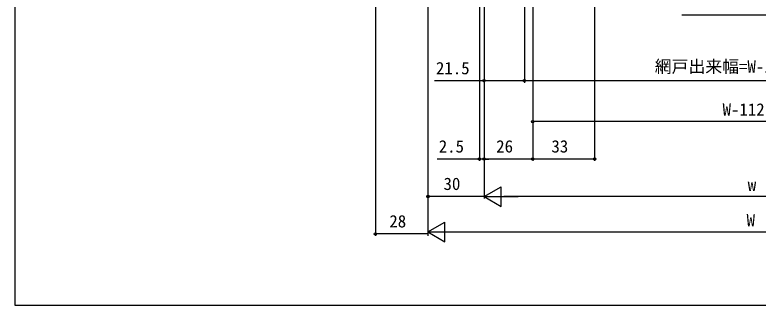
# Model space of a CAD drawing. Units: millimetres, scale not verified. Extents: x -525 to 525, y -783 to 779.
# Drawn here: x -525 to -128.2, y -782.9 to -627.9 of the extents above; entities that cross this region are included whole.
import ezdxf
from ezdxf.enums import TextEntityAlignment as Align

# ---------------------------------------------------------------- set-up
doc = ezdxf.new("R2010")
doc.units = ezdxf.units.MM
doc.header["$LTSCALE"] = 4
doc.layers.add('0-7_YKK_D', color=6, linetype='Continuous')
doc.layers.add('0-8_YKK_ZWAK', color=7, linetype='Continuous')
doc.styles.add('ＭＳ ゴシック', font='')
doc.styles.get('ＭＳ ゴシック').set_extended_font_data('MS Gothic')

msp = doc.modelspace()

# ---------------------------------------------------------------- linework, layer by layer
at = {"layer": '0-7_YKK_D'}
for p, q in [((-332.507, -441.576), (-332.507, -745.888)), ((-215.507, -460.576), (-215.507, -705.888)), ((-304.507, -491.576), (-304.507, -744.794)), ((-304.507, -491.576), (-304.507, -725.888)), ((-304.507, -491.576), (-304.507, -745.888)), ((-248.507, -491.576), (-248.507, -705.888)), ((-248.507, -491.576), (-248.507, -685.888)), ((-248.507, -491.626), (-248.507, -705.888)), ((-253.007, -494.376), (-253.007, -664.108)), ((-253.007, -494.376), (-253.007, -664.108)), ((-277.007, -506.576), (-277.007, -705.888)), ((-274.507, -506.576), (-274.507, -725.888)), ((-274.507, -506.576), (-274.507, -725.888)), ((-274.507, -506.576), (-274.507, -705.888)), ((-274.507, -506.576), (-274.507, -664.108)), ((-274.507, -506.576), (-274.507, -705.888)), ((-168.888, -627.888), (134.493, -627.888)), ((-5.954, -663.108), (-253.007, -663.108)), ((-10.507, -684.888), (-248.507, -684.888)), ((-277.007, -704.888), (-299.528, -704.888)), ((-274.507, -704.888), (-277.007, -704.888)), ((-248.507, -704.888), (-274.507, -704.888)), ((-274.507, -704.888), (-271.957, -704.888)), ((-215.507, -704.888), (-248.507, -704.888)), ((-274.507, -724.888), (-265.414, -719.638)), ((-265.414, -730.138), (-265.414, -719.638)), ((-274.507, -724.888), (-304.507, -724.888)), ((-274.507, -724.888), (-265.414, -730.138)), ((-274.507, -724.888), (-256.321, -724.888)), ((4.993, -724.888), (-264.007, -724.888)), ((-304.507, -743.794), (-295.414, -738.544)), ((-295.414, -749.044), (-295.414, -738.544)), ((-304.507, -744.888), (-332.507, -744.888)), ((-304.507, -743.794), (-295.414, -749.044)), ((-304.507, -743.794), (-286.321, -743.794)), ((-294.007, -743.794), (34.993, -743.794))]:
    msp.add_line(p, q, dxfattribs=at)
msp.add_lwpolyline([(-253.007, -663.108), (-274.507, -663.108), (-301.023, -663.108)], dxfattribs=at)
for centre in [(-274.507, -663.108), (-253.007, -663.108), (-253.007, -663.108), (-248.507, -684.888), (-277.007, -704.888), (-274.507, -704.888), (-274.507, -704.888), (-248.507, -704.888), (-248.507, -704.888), (-215.507, -704.888), (-304.507, -724.888), (-332.507, -744.888)]:
    msp.add_circle(centre, 0.637, dxfattribs=at)
at = {"layer": '0-8_YKK_ZWAK'}
msp.add_line((-525, 747.1), (-525, -782.9), dxfattribs=at)
msp.add_lwpolyline([(-525, -782.9), (525, -782.9), (525, 747.1)], dxfattribs=at)

# ---------------------------------------------------------------- texts
at = {"layer": '0-7_YKK_D', "style": 'ＭＳ ゴシック'}
for s, p in [('21.5', (-300.188, -661.608)), ('網戸出来幅=W-103', (-183.404, -660.732)), ('W-112', (-147.175, -683.688)), ('2.5', (-298.692, -703.388)), ('26', (-268.027, -703.388)), ('33', (-238.553, -703.388)), ('30', (-296.155, -723.388)), ('w', (-133.752, -723.888)), ('28', (-325.078, -743.388)), ('W', (-134.365, -742.794))]:
    msp.add_text(s, height=6.598, dxfattribs=at).set_placement(p, align=Align.BOTTOM_LEFT)

doc.saveas('drawing.dxf')
